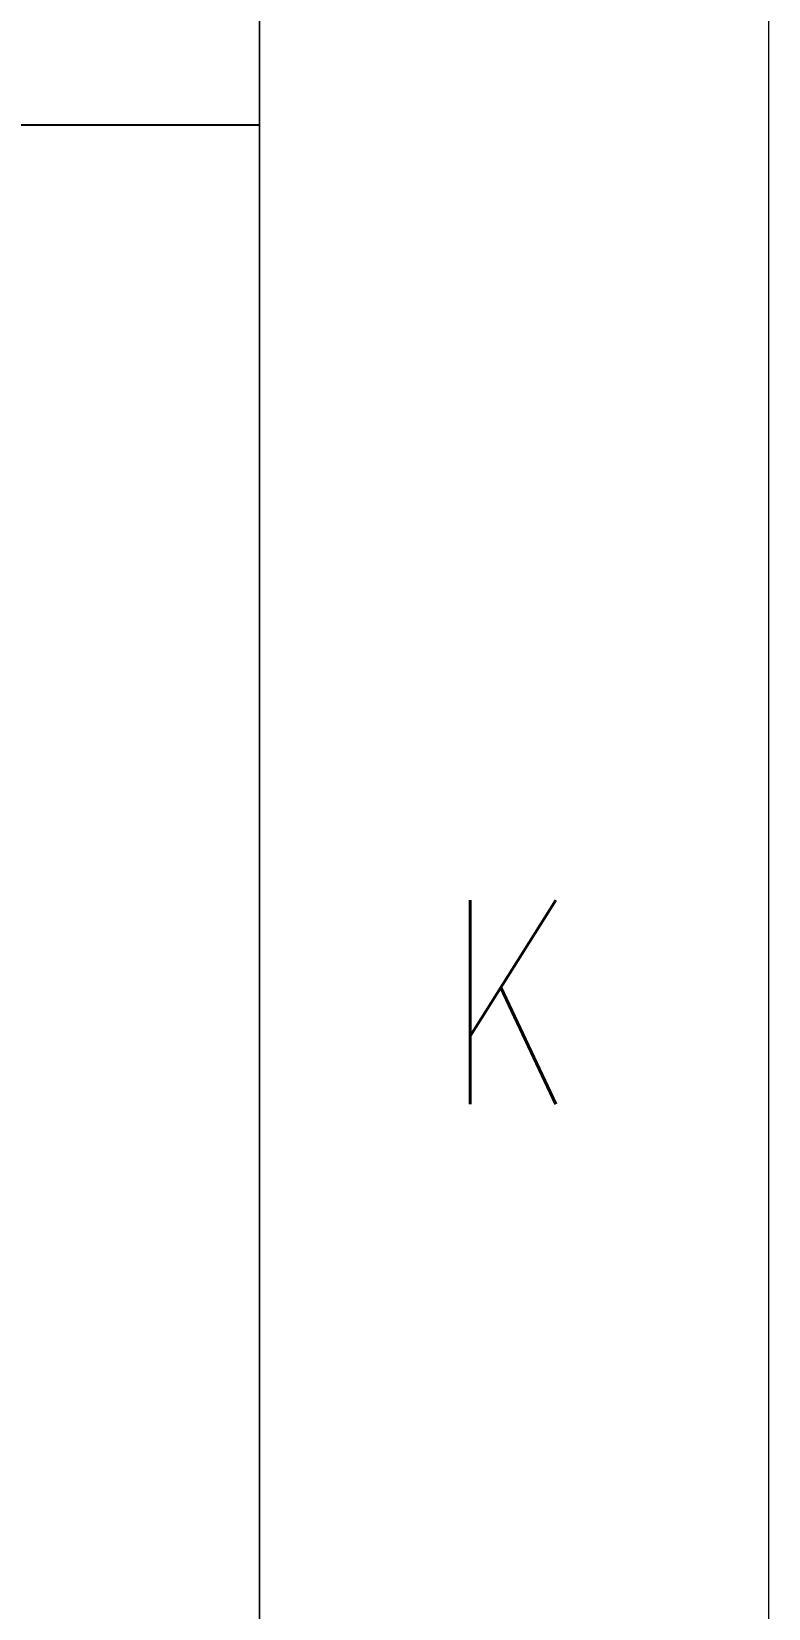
# Model space of a CAD drawing. Header units: inches. Extents: x -1128 to 651, y 96 to 845.
# Drawn here: x 290.92 to 294.47, y 661.6 to 669.18 of the extents above; entities that cross this region are included whole.
import ezdxf

# ---------------------------------------------------------------- set-up
doc = ezdxf.new("R2010")
doc.units = ezdxf.units.IN
doc.header["$MEASUREMENT"] = 0
doc.layers.add('Cables', color=7, linetype='Continuous', lineweight=0)
doc.layers.add('TEG BORDER', color=7, linetype='Continuous')
doc.styles.add('TEG BORDER', font='txt_qlt.shx', dxfattribs={"width": 0.7, "bigfont": 'hztxt.shx'})

# ---------------------------------------------------------------- blocks, each defined once
blk = doc.blocks.new('TEG BORDER A2')
blk.add_line((589, 5), (589, 116))
at = {"color": 5, "lineweight": 15}
blk.add_lwpolyline([(0, 420), (594, 420), (594, 0), (0, 0)], close=True, dxfattribs=at)
blk.add_lwpolyline([(5, 415), (589, 415), (589, 5), (5, 5)], close=True)
at = {"layer": 'TEG BORDER', "color": 0}
blk.add_line((489, 61), (589, 61), dxfattribs=at)
at = {"insert": (592.09, 53.389), "char_height": 2, "width": 2, "attachment_point": 3, "style": 'TEG BORDER'}
blk.add_mtext('K', dxfattribs=at)

msp = doc.modelspace()

# ---------------------------------------------------------------- block references
at = {"layer": 'Cables', "color": 0, "xscale": 0.4897326461023622, "yscale": 0.4897326461023622, "zscale": 0.4897326461023622}
msp.add_blockref('TEG BORDER A2', (3.5696, 638.8601), dxfattribs=at)

doc.saveas('drawing.dxf')
